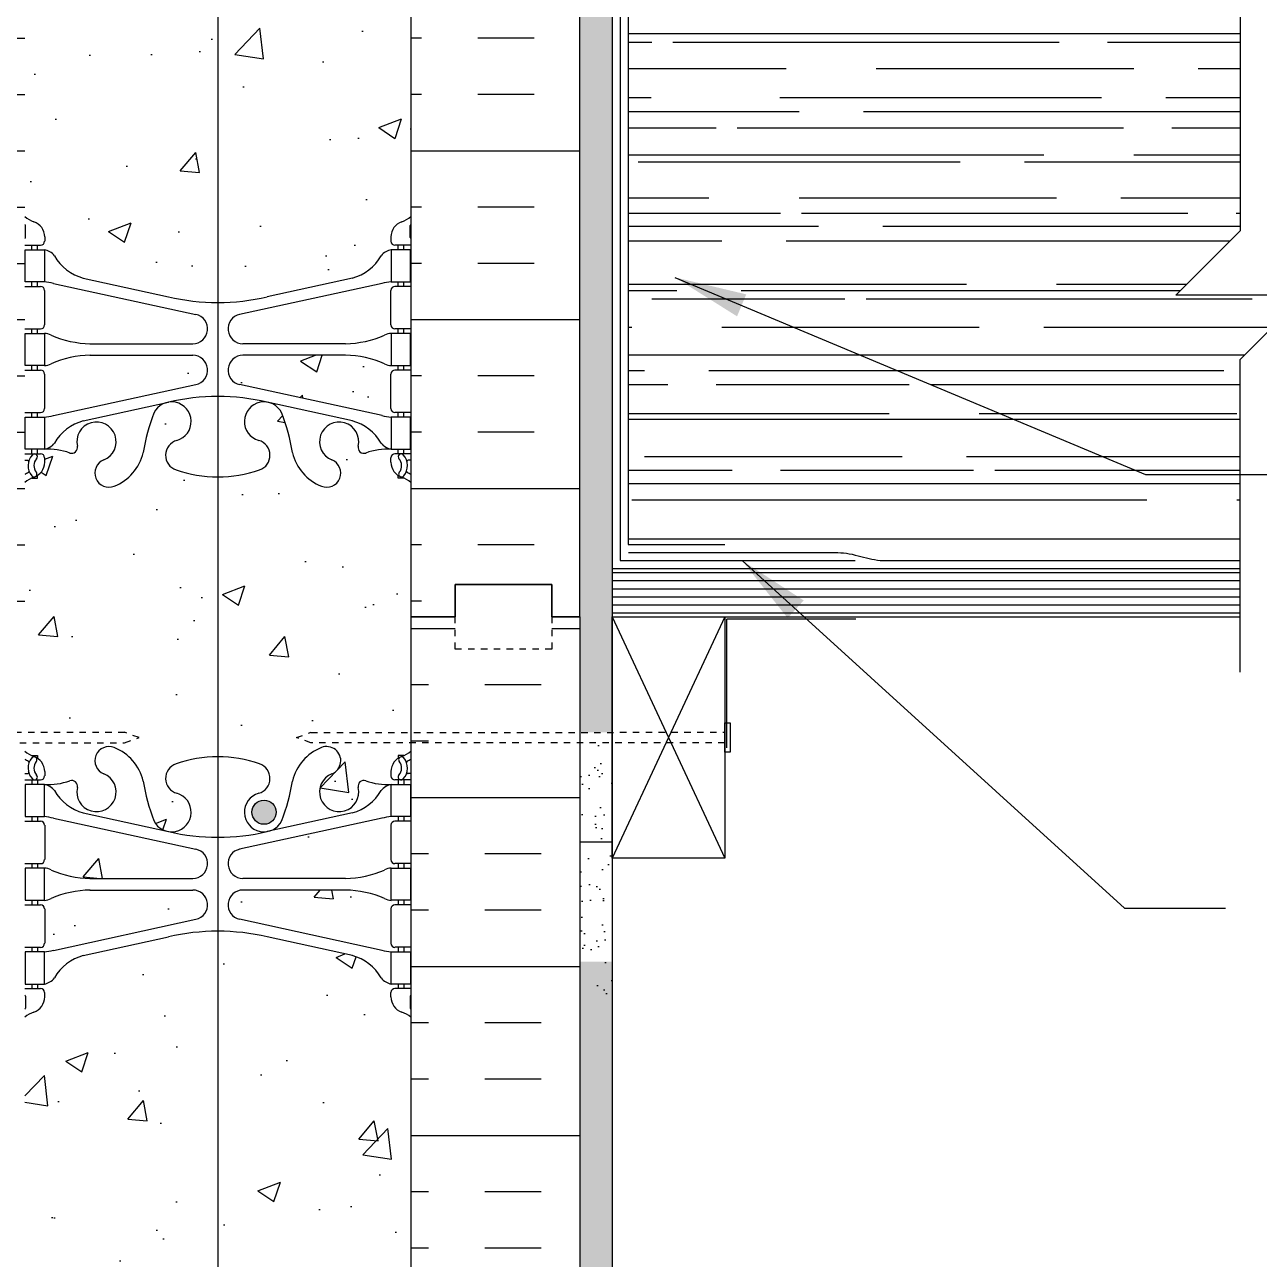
# Model space of a CAD drawing. Header units: inches. Extents: x -12.2 to 44, y 212.2 to 286.3.
# Drawn here: x 14.27 to 33.45, y 236.95 to 256.13 of the extents above; entities that cross this region are included whole.
import ezdxf

# ---------------------------------------------------------------- set-up
doc = ezdxf.new("R2010")
doc.units = ezdxf.units.IN
doc.header["$LTSCALE"] = 0.5
doc.header["$MEASUREMENT"] = 0
doc.linetypes.add('DASHED2', pattern=[0.375, 0.25, -0.125])
doc.linetypes.add('HIDDEN2', pattern=[0.1875, 0.125, -0.0625])
for name, color, linetype in [('HATCH', 12, 'Continuous'), ('line25', 2, 'Continuous'), ('LINE3', 3, 'Continuous'), ('LINE50', 5, 'Continuous'), ('LINE9', 9, 'Continuous'), ('TEXT', 4, 'Continuous'), ('Web_Edge', 9, 'Continuous')]:
    doc.layers.add(name, color=color, linetype=linetype)
doc.styles.add('DIM', font='romans.shx', dxfattribs={"width": 0.7})
doc.dimstyles.new('ext', dxfattribs={"dimscale": 12, "dimtxt": 0.09375, "dimasz": 0.09375, "dimexe": 0.09375, "dimexo": 0.0625, "dimgap": 0.0625, "dimtad": 0, "dimjust": 1, "dimdec": 1, "dimzin": 3, "dimdsep": 46, "dimlunit": 4, "dimtxsty": 'DIM', "dimcen": 0.09, "dimdle": 0.09375, "dimclrt": 4, "dimadec": 0, "dimazin": 0, "dimtfac": 1, "dimtdec": 1, "dimtmove": 2, "dimatfit": 3, "dimfxl": 0, "dimfrac": 2, "dimtolj": 1, "dimtzin": 0, "dimarcsym": 0})

msp = doc.modelspace()

# ---------------------------------------------------------------- hatches: boundary and pattern name
at = {"layer": 'HATCH'}
h = msp.add_hatch(dxfattribs=at)
h.set_pattern_fill('AR-SAND', color=256, scale=0.25, style=0)
h.paths.add_polyline_path([(23.397, 273.263), (22.897, 273.263), (22.897, 246.933), (22.897, 245.139), (23.397, 245.139), (23.397, 246.933), (23.397, 246.933)])
h = msp.add_hatch(dxfattribs=at)
h.set_pattern_fill('INSUL', color=256, scale=7, style=0)
h.set_pattern_definition([(7e-15, (-2911.89, -150.077), (0, 2.625), []), (7e-15, (-2911.89, -149.202), (0, 2.625), [0.875, -0.875]), (7e-15, (-2911.89, -148.327), (0, 2.625), [0.875, -0.875])])
h.paths.add_polyline_path([(11.647, 246.933), (12.084, 246.933), (12.084, 247.433), (13.584, 247.433), (13.584, 246.933), (14.272, 246.933), (14.272, 264.933), (13.584, 264.933), (13.584, 265.433), (12.084, 265.433), (12.084, 264.933), (11.647, 264.933)])
h = msp.add_hatch(dxfattribs=at)
h.set_pattern_fill('INSUL', color=256, scale=7, style=0)
h.set_pattern_definition([(180, (2946.4333, -150.077), (0, 2.625), []), (180, (2946.4333, -149.202), (0, 2.625), [0.875, -0.875]), (180, (2946.4333, -148.327), (0, 2.625), [0.875, -0.875])])
h.paths.add_polyline_path([(22.897, 246.933), (22.459, 246.933), (22.459, 247.433), (20.959, 247.433), (20.959, 246.933), (20.272, 246.933), (20.272, 264.933), (20.959, 264.933), (20.959, 265.433), (22.459, 265.433), (22.459, 264.933), (22.897, 264.933)])
h = msp.add_hatch(dxfattribs=at)
h.set_pattern_fill('AR-CONC', color=256, scale=0.5)
h.set_pattern_definition([(50, (0, 0), (3.5863, -0.31376), [0.375, -4.125]), (355, (0, 0), (-0.693757, 3.76096), [0.3, -3.3]), (100.4514, (0.299, -0.026), (2.892544, 3.4472), [0.3187, -3.50571]), (46.1842, (0, 1), (5.33621, -0.8276), [0.5625, -6.1875]), (96.6356, (0.4447, 0.931), (4.67331, 4.87059), [0.47805, -5.25857]), (351.1842, (0, 1), (4.67331, 4.87059), [0.45, -4.95]), (21, (0.5, 0.75), (2.984535, -2.013094), [0.375, -4.125]), (326, (0.5, 0.75), (1.216577, 3.62575), [0.3, -3.3]), (71.4514, (0.7487, 0.5822), (4.20111, 1.612656), [0.3187, -3.50571]), (37.5, (0, 0), (0.060799, 1.664469), [0, -3.26, 0, -3.35, 0, -3.3125]), (7.5, (0, 0), (1.315348, 1.972059), [0, -1.91, 0, -3.185, 0, -1.2625]), (327.5, (-1.115, 0), (2.669112, -0.1127744), [0, -1.25, 0, -3.9, 0, -5.175]), (317.5, (-1.615, 0), (2.91593, 0.500525), [0, -1.625, 0, -2.59, 0, -3.675])])
h.paths.add_polyline_path([(20.272, 258.714, 0.082415), (20.128, 258.793, -0.317837), (19.962, 259.029), (19.962, 259.096, -0.414214), (20.024, 259.159), (20.072, 259.159), (20.072, 259.229), (19.967, 259.229, -0.188973), (19.811, 259.324, 0.196323), (19.362, 259.67), (18.04, 259.96, 0.057795), (17.272, 260.049, 0.057795), (16.504, 259.96), (15.182, 259.67, 0.196323), (14.733, 259.324, -0.188973), (14.577, 259.229), (14.472, 259.229), (14.472, 259.159), (14.519, 259.159, -0.414214), (14.582, 259.096), (14.582, 259.029, -0.317837), (14.415, 258.793, 0.082415), (14.272, 258.714), (14.272, 253.151, 0.082415), (14.415, 253.072, -0.317837), (14.582, 252.836), (14.582, 252.769, -0.414214), (14.519, 252.706), (14.472, 252.706), (14.472, 252.636), (14.577, 252.636, -0.188973), (14.733, 252.541, 0.196323), (15.182, 252.195), (16.504, 251.905, 0.057795), (17.272, 251.816, 0.057795), (18.04, 251.905), (19.362, 252.195, 0.196323), (19.811, 252.541, -0.188973), (19.967, 252.636), (20.072, 252.636), (20.072, 252.706), (20.024, 252.706, -0.414214), (19.962, 252.769), (19.962, 252.836, -0.317837), (20.128, 253.072, 0.082415), (20.272, 253.151)])
h.paths.add_polyline_path([(20.272, 240.714, 0.082415), (20.128, 240.793, -0.317837), (19.962, 241.029), (19.962, 241.096, -0.414214), (20.024, 241.159), (20.072, 241.159), (20.072, 241.229), (19.967, 241.229, -0.188973), (19.811, 241.324, 0.196323), (19.362, 241.67), (18.04, 241.96, 0.057795), (17.272, 242.049, 0.057795), (16.504, 241.96), (15.182, 241.67, 0.196323), (14.733, 241.324, -0.188973), (14.577, 241.229), (14.472, 241.229), (14.472, 241.159), (14.519, 241.159, -0.414214), (14.582, 241.096), (14.582, 241.029, -0.317837), (14.415, 240.793, 0.082415), (14.272, 240.714), (14.272, 239.496), (14.272, 235.151, 0.082415), (14.415, 235.072, -0.317837), (14.582, 234.836), (14.582, 234.769, -0.414214), (14.519, 234.706), (14.472, 234.706), (14.472, 234.636), (14.577, 234.636, -0.188973), (14.733, 234.541, 0.196323), (15.182, 234.195), (16.504, 233.905, 0.057795), (17.272, 233.816, 0.057795), (18.04, 233.905), (19.362, 234.195, 0.196323), (19.811, 234.541, -0.188973), (19.967, 234.636), (20.072, 234.636), (20.072, 234.706), (20.024, 234.706, -0.414214), (19.962, 234.769), (19.962, 234.836, -0.317837), (20.128, 235.072, 0.082415), (20.272, 235.151)])
h.paths.add_polyline_path([(20.272, 231.022, 0.064398), (20.162, 231.087), (20.072, 231.087), (20.072, 231.129, -0.249069), (19.962, 231.336), (19.962, 231.404, -0.414214), (20.024, 231.466), (20.072, 231.466), (20.072, 231.536), (19.967, 231.536, 0.10046), (19.573, 231.479, -0.601435), (19.453, 231.584, 2.182095), (19.043, 231.371, -1), (18.88, 230.963, -0.24438), (18.432, 231.483, 0.053157), (18.266, 232.097, 0.223253), (18.065, 232.262), (18.046, 232.267, 0.955472), (17.907, 231.673, -0.735593), (17.92, 231.215, -0.082755), (17.272, 231.107, -0.082755), (16.623, 231.215, -0.735593), (16.636, 231.673, 0.955472), (16.498, 232.267), (16.478, 232.262, 0.223253), (16.278, 232.097, 0.053157), (16.112, 231.483, -0.24438), (15.663, 230.963, -1), (15.5, 231.371, 2.182095), (15.09, 231.584, -0.601435), (14.97, 231.479, 0.10046), (14.577, 231.536), (14.472, 231.536), (14.472, 231.466), (14.519, 231.466, -0.414214), (14.582, 231.404), (14.582, 231.336, -0.249069), (14.472, 231.129), (14.472, 231.087), (14.382, 231.087, 0.064398), (14.272, 231.022), (14.272, 226.843, 0.064398), (14.382, 226.778), (14.472, 226.778), (14.472, 226.736, -0.249069), (14.582, 226.529), (14.582, 226.461, -0.414214), (14.519, 226.399), (14.472, 226.399), (14.472, 226.329), (14.577, 226.329, 0.10046), (14.97, 226.386, -0.601435), (15.09, 226.281, 2.182095), (15.5, 226.494, -1), (15.663, 226.902, -0.24438), (16.112, 226.382, 0.053157), (16.278, 225.768, 0.223253), (16.478, 225.603), (16.498, 225.598, 0.955472), (16.636, 226.192, -0.735593), (16.623, 226.65, -0.082755), (17.272, 226.758, -0.082755), (17.92, 226.65, -0.735593), (17.907, 226.192, 0.955472), (18.046, 225.598), (18.065, 225.603, 0.223253), (18.266, 225.768, 0.053157), (18.432, 226.382, -0.24438), (18.88, 226.902, -1), (19.043, 226.494, 2.182095), (19.453, 226.281, -0.601435), (19.573, 226.386, 0.10046), (19.967, 226.329), (20.072, 226.329), (20.072, 226.399), (20.024, 226.399, -0.414214), (19.962, 226.461), (19.962, 226.529, -0.249069), (20.072, 226.736), (20.072, 226.778), (20.162, 226.778, 0.064398), (20.272, 226.843)])
h.paths.add_polyline_path([(19.962, 223.029), (19.962, 223.096, -0.414214), (20.024, 223.159), (20.072, 223.159), (20.072, 223.229), (19.967, 223.229, -0.188973), (19.811, 223.324, 0.196323), (19.362, 223.67), (18.04, 223.96, 0.057795), (17.272, 224.049, 0.057795), (16.504, 223.96), (15.182, 223.67, 0.196323), (14.733, 223.324, -0.188973), (14.577, 223.229), (14.472, 223.229), (14.472, 223.159), (14.519, 223.159, -0.414214), (14.582, 223.096), (14.582, 223.029, -0.317837), (14.415, 222.793, 0.082415), (14.272, 222.714), (14.272, 221.496), (16.272, 221.496), (17.272, 222.496), (17.272, 221.496), (17.272, 220.496), (18.272, 221.496), (20.272, 221.496), (20.272, 222.714, 0.082415), (20.128, 222.793, -0.317837)])
h = msp.add_hatch(dxfattribs=at)
h.set_pattern_fill('AR-RROOF', color=256, style=0)
h.paths.add_polyline_path([(23.647, 255.997), (23.647, 248.146), (33.154, 248.146), (33.154, 250.931), (34.154, 251.931), (32.154, 251.931), (33.154, 252.931), (33.154, 255.997)])
h = msp.add_hatch(dxfattribs=at)
h.set_pattern_fill('AR-CONC', color=256, scale=0.5, style=0)
h.paths.add_polyline_path([(16.932, 251.631), (14.721, 252.113, 0.036537), (14.577, 252.136), (14.472, 252.136), (14.472, 252.066), (14.519, 252.066, -0.414214), (14.582, 252.004), (14.582, 251.469, -0.414214), (14.519, 251.406), (14.472, 251.406), (14.472, 251.336), (14.568, 251.336, -0.134256), (14.68, 251.308, 0.097844), (15.286, 251.176), (16.883, 251.176, 0.897292)])
h = msp.add_hatch(dxfattribs=at)
h.set_pattern_fill('AR-CONC', color=256, scale=0.5, style=0)
h.paths.add_polyline_path([(17.661, 250.996), (19.257, 250.996, -0.097844), (19.863, 250.865, 0.124673), (19.967, 250.836), (19.967, 251.336), (20.267, 251.336), (20.267, 250.836), (20.072, 250.836), (20.072, 250.766), (20.024, 250.766, 0.414214), (19.962, 250.704), (19.962, 250.169, 0.414214), (20.024, 250.106), (20.072, 250.106), (20.072, 250.036), (20.267, 250.036), (20.267, 249.536), (19.967, 249.536), (19.967, 250.036, -0.036537), (19.823, 250.06), (17.612, 250.542, -0.898148)])
h = msp.add_hatch(dxfattribs=at)
h.set_pattern_fill('AR-CONC', color=256, scale=0.5, style=0)
h.paths.add_polyline_path([(15.286, 250.996, 0.097844), (14.68, 250.865, -0.134256), (14.568, 250.836), (14.472, 250.836), (14.472, 250.766), (14.519, 250.766, -0.414214), (14.582, 250.704), (14.582, 250.169, -0.414214), (14.519, 250.106), (14.472, 250.106), (14.472, 250.036), (14.577, 250.036, 0.036537), (14.721, 250.06), (16.932, 250.542, 0.897292), (16.883, 250.996)])
h = msp.add_hatch(dxfattribs=at)
h.set_pattern_fill('AR-CONC', color=256, scale=0.5, style=0)
h.paths.add_polyline_path([(14.272, 244.843, 0.064398), (14.382, 244.778), (14.472, 244.778), (14.472, 244.736, -0.249069), (14.582, 244.529), (14.582, 244.461, -0.414214), (14.519, 244.399), (14.472, 244.399), (14.472, 244.329), (14.577, 244.329, 0.10046), (14.97, 244.386, -0.601435), (15.09, 244.281, 2.182095), (15.5, 244.494, -1), (15.663, 244.902, -0.24438), (16.112, 244.382, 0.053157), (16.278, 243.768, 0.223253), (16.478, 243.603), (16.498, 243.598, 0.955472), (16.636, 244.192, -0.735593), (16.623, 244.65, -0.082755), (17.272, 244.758), (17.272, 249.107, -0.082755), (16.623, 249.215, -0.735593), (16.636, 249.673, 0.955472), (16.498, 250.267), (16.478, 250.262, 0.223253), (16.278, 250.097, 0.053157), (16.112, 249.483, -0.24438), (15.663, 248.963, -1), (15.5, 249.371, 2.182095), (15.09, 249.584, -0.601435), (14.97, 249.479, 0.10046), (14.577, 249.536), (14.472, 249.536), (14.472, 249.466), (14.519, 249.466, -0.414214), (14.582, 249.404), (14.582, 249.336, -0.249069), (14.472, 249.129), (14.472, 249.087), (14.382, 249.087, 0.064398), (14.272, 249.022)])
h = msp.add_hatch(dxfattribs=at)
h.set_pattern_fill('AR-CONC', color=256, scale=0.5, style=0)
h.paths.add_polyline_path([(17.272, 244.758, -0.082755), (17.92, 244.65, -0.735593), (17.907, 244.192, 0.955472), (18.046, 243.598), (18.065, 243.603, 0.223253), (18.266, 243.768, 0.053157), (18.432, 244.382, -0.24438), (18.88, 244.902, -1), (19.043, 244.494, 2.182095), (19.453, 244.281, -0.601435), (19.573, 244.386, 0.10046), (19.967, 244.329), (20.072, 244.329), (20.072, 244.399), (20.024, 244.399, -0.414214), (19.962, 244.461), (19.962, 244.529, -0.249069), (20.072, 244.736), (20.072, 244.778), (20.162, 244.778, 0.064398), (20.272, 244.843), (20.272, 249.022, 0.064398), (20.162, 249.087), (20.072, 249.087), (20.072, 249.129, -0.249069), (19.962, 249.336), (19.962, 249.404, -0.414214), (20.024, 249.466), (20.072, 249.466), (20.072, 249.536), (19.967, 249.536, 0.10046), (19.573, 249.479, -0.601435), (19.453, 249.584, 2.182095), (19.043, 249.371, -1), (18.88, 248.963, -0.24438), (18.432, 249.483, 0.053157), (18.266, 250.097, 0.223253), (18.065, 250.262), (18.046, 250.267, 0.955472), (17.907, 249.673, -0.735593), (17.92, 249.215, -0.082755), (17.272, 249.107)])
h = msp.add_hatch(dxfattribs=at)
h.set_pattern_fill('INSUL', color=256, scale=7, style=0)
h.set_pattern_definition([(180, (34.5434, 0), (0, 2.625), []), (180, (34.5434, 0.875), (0, 2.625), [0.875, -0.875]), (180, (34.5434, 1.75), (0, 2.625), [0.875, -0.875])])
h.paths.add_polyline_path([(20.272, 246.933), (20.959, 246.933), (20.959, 246.433), (22.459, 246.433), (22.459, 246.933), (22.897, 246.933), (22.897, 245.139), (21.219, 245.139), (20.995, 245.057), (21.219, 244.976), (22.897, 244.976), (22.897, 228.933), (22.459, 228.933), (22.459, 229.433), (20.959, 229.433), (20.959, 228.933), (20.272, 228.933)])
h.paths.add_polyline_path([(22.897, 221.496), (20.272, 221.496), (20.272, 228.933), (20.959, 228.933), (20.959, 228.433), (22.459, 228.433), (22.459, 228.933), (22.897, 228.933)])
h = msp.add_hatch(dxfattribs=at)
h.set_pattern_fill('AR-SAND', color=256, scale=0.25, style=0)
h.paths.add_polyline_path([(23.397, 244.976), (22.897, 244.976), (22.897, 243.433), (23.397, 243.433)])
h = msp.add_hatch(dxfattribs=at)
h.set_pattern_fill('AR-CONC', color=256, scale=0.5, style=0)
h.paths.add_polyline_path([(16.883, 242.869, 0.897292), (16.932, 243.323), (14.721, 243.805, 0.036537), (14.577, 243.829), (14.472, 243.829), (14.472, 243.759), (14.519, 243.759, -0.414214), (14.582, 243.696), (14.582, 243.161, -0.414214), (14.519, 243.099), (14.472, 243.099), (14.472, 243.029), (14.568, 243.029, -0.134256), (14.68, 243, 0.097844), (15.286, 242.869)])
h = msp.add_hatch(dxfattribs=at)
h.set_pattern_fill('AR-CONC', color=256, scale=0.5, style=0)
h.paths.add_polyline_path([(17.611, 243.323, 0.897292), (17.661, 242.869), (19.257, 242.869, 0.097844), (19.863, 243, -0.134256), (19.975, 243.029), (20.072, 243.029), (20.072, 243.099), (20.024, 243.099, -0.414214), (19.962, 243.161), (19.962, 243.696, -0.414214), (20.024, 243.759), (20.072, 243.759), (20.072, 243.829), (19.967, 243.829, 0.036537), (19.823, 243.805)])
h = msp.add_hatch(dxfattribs=at)
h.set_pattern_fill('AR-SAND', color=256, scale=0.25, style=0)
h.paths.add_polyline_path([(23.397, 243.183), (23.397, 243.183), (23.397, 243.433), (22.897, 243.433), (22.897, 241.487), (23.397, 240.762)])
h = msp.add_hatch(dxfattribs=at)
h.set_pattern_fill('AR-CONC', color=256, scale=0.5, style=0)
h.paths.add_polyline_path([(16.932, 242.234, 0.897292), (16.883, 242.689), (15.286, 242.689, 0.097844), (14.68, 242.557, -0.134256), (14.568, 242.529), (14.472, 242.529), (14.472, 242.459), (14.519, 242.459, -0.414214), (14.582, 242.396), (14.582, 241.861, -0.414214), (14.519, 241.799), (14.472, 241.799), (14.472, 241.729), (14.577, 241.729, 0.036537), (14.721, 241.752)])
h = msp.add_hatch(dxfattribs=at)
h.set_pattern_fill('AR-CONC', color=256, scale=0.5, style=0)
h.paths.add_polyline_path([(19.823, 241.752, 0.036537), (19.967, 241.729), (20.072, 241.729), (20.072, 241.799), (20.024, 241.799, -0.414214), (19.962, 241.861), (19.962, 242.396, -0.414214), (20.024, 242.459), (20.072, 242.459), (20.072, 242.529), (19.975, 242.529, -0.134256), (19.863, 242.557, 0.097844), (19.257, 242.689), (17.661, 242.689, 0.897292), (17.611, 242.234)])
h = msp.add_hatch(dxfattribs=at)
h.set_pattern_fill('AR-SAND', color=256, scale=0.25, style=0)
h.set_pattern_definition([(142.5, (34.54337, 0), (0.01574834, 0.48170594), [0, -0.38, 0, -0.425, 0, -0.40625]), (172.5, (34.5434, 0), (-0.4424442, 0.7055365), [0, -0.205, 0, -0.3425, 0, -0.13125]), (212.5, (34.85087, 0), (-0.7785355, 0.00141476), [0, -0.125, 0, -0.45, 0, -0.5875]), (222.5, (34.8509, 0), (-0.7515317, 0.2194189), [0, -0.0625, 0, -0.295, 0, -0.3375])])
h.paths.add_polyline_path([(23.397, 221.496), (22.897, 221.496), (22.897, 241.578), (23.397, 241.578)])
at = {"layer": 'LINE3'}
msp.add_hatch(color=256, dxfattribs=at).paths.add_polyline_path([(18.178, 243.898, 1), (17.803, 243.898, 1)])

# ---------------------------------------------------------------- linework, layer by layer
at = {"color": 192}
for points in [[(25.182, 244.896), (25.182, 246.896)], [(27.182, 246.896), (25.182, 246.896)]]:
    msp.add_lwpolyline(points, dxfattribs=at)
at = {"layer": 'HATCH'}
for p, q in [((23.522, 272.534), (23.522, 247.808)), ((23.522, 247.808), (27.175, 247.808)), ((23.654, 247.933), (26.906, 247.933)), ((27.605, 247.808), (33.154, 247.808)), ((23.397, 246.995), (33.154, 246.995)), ((23.397, 246.933), (25.147, 243.183)), ((25.147, 246.933), (23.397, 243.183))]:
    msp.add_line(p, q, dxfattribs=at)
at = {"layer": 'HATCH', "color": 6}
for p, q in [((23.647, 272.232), (23.647, 248.058)), ((23.647, 248.058), (25.147, 248.058))]:
    msp.add_line(p, q, dxfattribs=at)
at = {"layer": 'HATCH', "color": 9}
msp.add_line((23.647, 255.997), (33.154, 255.997), dxfattribs=at)
at = {"layer": 'HATCH', "color": 12}
for p, q in [((23.397, 247.62), (33.154, 247.62)), ((23.397, 247.495), (33.154, 247.495)), ((23.397, 247.37), (33.154, 247.37)), ((23.397, 247.245), (33.154, 247.245)), ((23.397, 247.12), (33.154, 247.12))]:
    msp.add_line(p, q, dxfattribs=at)
at = {"layer": 'HATCH'}
msp.add_spline([(26.906, 247.933), (27.082, 247.914), (27.263, 247.869), (27.605, 247.808), (27.718, 247.808)], degree=3, dxfattribs=at)
at = {"layer": 'line25'}
for p, q in [((20.272, 264.933), (20.272, 239.496)), ((20.272, 246.933), (20.272, 221.496))]:
    msp.add_line(p, q, dxfattribs=at)
at = {"layer": 'LINE3'}
msp.add_line((17.272, 273.659), (17.272, 222.496), dxfattribs=at)
msp.add_circle((17.99, 243.898), 0.188, dxfattribs=at)
at = {"layer": 'LINE50', "color": 9}
for p, q in [((23.397, 275.159), (23.397, 221.496)), ((23.397, 247.683), (33.154, 247.683)), ((23.397, 246.933), (33.154, 246.933))]:
    msp.add_line(p, q, dxfattribs=at)
at = {"layer": 'LINE50', "color": 6}
msp.add_line((23.647, 248.146), (33.154, 248.146), dxfattribs=at)
at = {"layer": 'LINE50'}
msp.add_line((22.897, 246.933), (22.897, 221.496), dxfattribs=at)
at = {"layer": 'LINE50', "color": 2}
msp.add_line((23.397, 243.433), (22.897, 243.433), dxfattribs=at)
at = {"layer": 'LINE50'}
for points in [[(20.272, 246.933), (20.959, 246.933), (20.959, 247.433), (22.459, 247.433), (22.459, 246.933), (22.897, 246.933)], [(22.897, 246.933), (22.459, 246.933), (22.459, 247.433), (20.959, 247.433), (20.959, 246.933), (20.272, 246.933)]]:
    msp.add_lwpolyline(points, dxfattribs=at)
at = {"layer": 'LINE9'}
for p, q in [((33.154, 256.654), (33.154, 252.931)), ((32.154, 251.931), (33.154, 252.931)), ((34.154, 251.931), (32.154, 251.931)), ((33.154, 250.931), (34.154, 251.931)), ((33.154, 246.076), (33.154, 250.931))]:
    msp.add_line(p, q, dxfattribs=at)
at = {"layer": 'LINE9', "linetype": 'HIDDEN2'}
for p, q in [((15.824, 245.138), (9.397, 245.139)), ((16.048, 245.057), (15.824, 245.139)), ((18.495, 245.057), (18.72, 245.139)), ((18.719, 245.138), (25.147, 245.139)), ((9.397, 244.976), (15.824, 244.976)), ((15.824, 244.976), (16.048, 245.057)), ((18.719, 244.976), (18.495, 245.057)), ((25.147, 244.976), (18.719, 244.976))]:
    msp.add_line(p, q, dxfattribs=at)
at = {"layer": 'LINE9', "linetype": 'DASHED2', "ltscale": 0.15}
msp.add_lwpolyline([(22.459, 246.933), (22.459, 246.933), (22.459, 246.433), (20.959, 246.433), (20.959, 246.933), (20.959, 246.933)], dxfattribs=at)
at = {"layer": 'LINE9'}
msp.add_lwpolyline([(25.147, 244.83), (25.147, 245.285), (25.232, 245.285), (25.232, 244.83)], close=True, dxfattribs=at)
at = {"layer": 'TEXT', "color": 2}
msp.add_line((22.897, 246.933), (22.897, 273.263), dxfattribs=at)
msp.add_lwpolyline([(25.147, 243.183), (23.397, 243.183), (23.397, 246.933), (25.147, 246.933)], close=True, dxfattribs=at)
at = {"layer": 'Web_Edge'}
for p, q in [((14.282, 252.826), (14.282, 253.012)), ((20.262, 252.826), (20.262, 253.012)), ((14.582, 252.836), (14.582, 252.769)), ((19.962, 252.836), (19.962, 252.769)), ((14.272, 252.706), (14.519, 252.706)), ((14.382, 252.636), (14.382, 252.706)), ((14.472, 252.636), (14.472, 252.706)), ((20.272, 252.706), (20.024, 252.706)), ((20.072, 252.636), (20.072, 252.706)), ((20.162, 252.636), (20.162, 252.706)), ((14.272, 252.066), (14.519, 252.066)), ((14.382, 252.066), (14.382, 252.136)), ((14.472, 252.066), (14.472, 252.136)), ((14.721, 252.113), (16.932, 251.631)), ((15.182, 252.195), (16.504, 251.905)), ((19.823, 252.113), (17.611, 251.631)), ((19.362, 252.195), (18.04, 251.905)), ((20.272, 252.066), (20.024, 252.066)), ((20.072, 252.066), (20.072, 252.136)), ((20.162, 252.066), (20.162, 252.136)), ((14.582, 251.469), (14.582, 252.004)), ((19.962, 251.469), (19.962, 252.004)), ((14.272, 251.406), (14.519, 251.406)), ((14.382, 251.336), (14.382, 251.406)), ((14.472, 251.336), (14.472, 251.406)), ((20.272, 251.406), (20.024, 251.406)), ((20.072, 251.336), (20.072, 251.406)), ((20.162, 251.336), (20.162, 251.406)), ((15.286, 251.176), (16.883, 251.176)), ((19.257, 251.176), (17.661, 251.176)), ((15.286, 250.996), (16.883, 250.996)), ((19.257, 250.996), (17.661, 250.996)), ((14.272, 250.766), (14.519, 250.766)), ((14.382, 250.766), (14.382, 250.836)), ((14.472, 250.766), (14.472, 250.836)), ((14.582, 250.169), (14.582, 250.704)), ((19.962, 250.169), (19.962, 250.704)), ((20.272, 250.766), (20.024, 250.766)), ((20.072, 250.766), (20.072, 250.836)), ((20.162, 250.766), (20.162, 250.836)), ((14.721, 250.06), (16.932, 250.542)), ((19.823, 250.06), (17.611, 250.542)), ((15.182, 249.977), (16.504, 250.268)), ((19.362, 249.977), (18.04, 250.268)), ((14.272, 250.106), (14.519, 250.106)), ((14.382, 250.036), (14.382, 250.106)), ((14.472, 250.036), (14.472, 250.106)), ((20.272, 250.106), (20.024, 250.106)), ((20.072, 250.036), (20.072, 250.106)), ((20.162, 250.036), (20.162, 250.106)), ((14.382, 249.466), (14.382, 249.536)), ((14.472, 249.466), (14.472, 249.536)), ((20.072, 249.466), (20.072, 249.536)), ((20.162, 249.466), (20.162, 249.536)), ((14.272, 249.466), (14.519, 249.466)), ((14.272, 249.366), (14.314, 249.366)), ((14.582, 249.336), (14.582, 249.404)), ((19.962, 249.336), (19.962, 249.404)), ((20.272, 249.466), (20.024, 249.466)), ((20.272, 249.366), (20.23, 249.366)), ((14.382, 249.087), (14.472, 249.087)), ((14.472, 249.087), (14.472, 249.129)), ((20.072, 249.087), (20.072, 249.129)), ((20.162, 249.087), (20.072, 249.087)), ((14.382, 244.778), (14.472, 244.778)), ((14.472, 244.778), (14.472, 244.736)), ((20.162, 244.778), (20.072, 244.778)), ((20.072, 244.778), (20.072, 244.736)), ((14.272, 244.499), (14.314, 244.499)), ((14.272, 244.399), (14.519, 244.399)), ((14.382, 244.399), (14.382, 244.329)), ((14.472, 244.399), (14.472, 244.329)), ((14.582, 244.529), (14.582, 244.461)), ((19.962, 244.529), (19.962, 244.461)), ((20.272, 244.399), (20.024, 244.399)), ((20.072, 244.399), (20.072, 244.329)), ((20.162, 244.399), (20.162, 244.329)), ((20.272, 244.499), (20.23, 244.499)), ((14.382, 243.829), (14.382, 243.759)), ((14.472, 243.829), (14.472, 243.759)), ((14.721, 243.805), (16.932, 243.323)), ((15.182, 243.888), (16.504, 243.597)), ((19.823, 243.805), (17.611, 243.323)), ((19.362, 243.888), (18.04, 243.597)), ((20.072, 243.829), (20.072, 243.759)), ((20.162, 243.829), (20.162, 243.759)), ((14.272, 243.759), (14.519, 243.759)), ((14.582, 243.696), (14.582, 243.161)), ((19.962, 243.696), (19.962, 243.161)), ((20.272, 243.759), (20.024, 243.759)), ((14.272, 243.099), (14.519, 243.099)), ((14.382, 243.099), (14.382, 243.029)), ((14.472, 243.099), (14.472, 243.029)), ((20.272, 243.099), (20.024, 243.099)), ((20.072, 243.099), (20.072, 243.029)), ((20.162, 243.099), (20.162, 243.029)), ((15.286, 242.869), (16.883, 242.869)), ((19.257, 242.869), (17.661, 242.869)), ((15.286, 242.689), (16.883, 242.689)), ((19.257, 242.689), (17.661, 242.689)), ((14.272, 242.459), (14.519, 242.459)), ((14.382, 242.529), (14.382, 242.459)), ((14.472, 242.529), (14.472, 242.459)), ((20.272, 242.459), (20.024, 242.459)), ((20.072, 242.529), (20.072, 242.459)), ((20.162, 242.529), (20.162, 242.459)), ((14.582, 242.396), (14.582, 241.861)), ((19.962, 242.396), (19.962, 241.861)), ((14.721, 241.752), (16.932, 242.234)), ((19.823, 241.752), (17.611, 242.234)), ((15.182, 241.67), (16.504, 241.96)), ((19.362, 241.67), (18.04, 241.96)), ((14.272, 241.799), (14.519, 241.799)), ((14.382, 241.799), (14.382, 241.729)), ((14.472, 241.799), (14.472, 241.729)), ((20.272, 241.799), (20.024, 241.799)), ((20.072, 241.799), (20.072, 241.729)), ((20.162, 241.799), (20.162, 241.729)), ((14.272, 241.159), (14.519, 241.159)), ((14.382, 241.229), (14.382, 241.159)), ((14.472, 241.229), (14.472, 241.159)), ((14.582, 241.029), (14.582, 241.096)), ((19.962, 241.029), (19.962, 241.096)), ((20.272, 241.159), (20.024, 241.159)), ((20.072, 241.229), (20.072, 241.159)), ((20.162, 241.229), (20.162, 241.159)), ((14.282, 241.039), (14.282, 240.853)), ((20.262, 241.039), (20.262, 240.853))]:
    msp.add_line(p, q, dxfattribs=at)
for points in [[(14.277, 252.636), (14.577, 252.636), (14.577, 252.136), (14.277, 252.136)], [(20.267, 252.636), (19.967, 252.636), (19.967, 252.136), (20.267, 252.136)], [(14.277, 251.336), (14.577, 251.336), (14.577, 250.836), (14.277, 250.836)], [(20.267, 251.336), (19.967, 251.336), (19.967, 250.836), (20.267, 250.836)], [(14.277, 250.036), (14.577, 250.036), (14.577, 249.536), (14.277, 249.536)], [(20.267, 250.036), (19.967, 250.036), (19.967, 249.536), (20.267, 249.536)], [(14.277, 243.829), (14.577, 243.829), (14.577, 244.329), (14.277, 244.329)], [(20.267, 243.829), (19.967, 243.829), (19.967, 244.329), (20.267, 244.329)], [(14.277, 242.529), (14.577, 242.529), (14.577, 243.029), (14.277, 243.029)], [(20.267, 242.529), (19.967, 242.529), (19.967, 243.029), (20.267, 243.029)], [(14.277, 241.229), (14.577, 241.229), (14.577, 241.729), (14.277, 241.729)], [(20.267, 241.229), (19.967, 241.229), (19.967, 241.729), (20.267, 241.729)]]:
    msp.add_lwpolyline(points, close=True, dxfattribs=at)
for centre, radius, start, end in [((14.582, 253.543), 0.5, 231.6833, 250.5288), ((14.582, 253.543), 0.6, 238.8907, 238.927), ((14.262, 253.012), 0.02, 360, 58.927), ((14.332, 252.836), 0.25, 0, 70.5288), ((20.212, 252.836), 0.25, 109.4712, 180), ((19.962, 253.543), 0.5, 289.4712, 308.3167), ((20.282, 253.012), 0.02, 121.073, 180), ((19.962, 253.543), 0.6, 301.073, 301.1093), ((14.262, 252.826), 0.02, 299.988, 360), ((20.282, 252.826), 0.02, 180, 240.012), ((14.519, 252.769), 0.0625, 270, 0), ((14.534, 252.39), 0.25, 37.2777, 80.0823), ((20.01, 252.39), 0.25, 99.9177, 142.7223), ((20.024, 252.769), 0.0625, 180, 270), ((15.381, 252.918), 0.75, 210.155, 254.5838), ((19.162, 252.918), 0.75, 285.4162, 329.845), ((14.519, 252.004), 0.0625, 0, 90), ((14.486, 251.14), 1, 76.4291, 84.7991), ((20.057, 251.14), 1, 95.2009, 103.5709), ((20.024, 252.004), 0.0625, 90, 180), ((17.272, 255.172), 3.356, 256.7692, 270), ((17.272, 255.172), 3.356, 270, 283.2308), ((14.519, 251.469), 0.0625, 270, 0), ((16.883, 251.406), 0.23, 270, 77.6055), ((17.661, 251.406), 0.23, 102.3945, 270), ((20.024, 251.469), 0.0625, 180, 270), ((14.573, 251.118), 0.219, 60.4937, 88.92), ((14.573, 251.118), 0.219, 60.4937, 88.92), ((15.317, 252.776), 1.6, 246.5673, 268.9203), ((15.317, 252.776), 1.6, 246.5673, 268.9203), ((19.227, 252.776), 1.6, 271.0797, 293.4327), ((19.227, 252.776), 1.6, 271.0797, 293.4327), ((19.971, 251.118), 0.219, 91.08, 119.5063), ((19.971, 251.118), 0.219, 91.08, 119.5063), ((15.317, 249.397), 1.6, 91.0797, 113.4327), ((16.883, 250.766), 0.23, 282.3945, 90), ((17.661, 250.766), 0.23, 90, 257.6055), ((19.227, 249.397), 1.6, 66.5673, 88.9203), ((14.519, 250.704), 0.0625, 0, 90), ((14.573, 251.055), 0.219, 271.08, 299.5063), ((19.971, 251.055), 0.219, 240.4937, 268.92), ((20.024, 250.704), 0.0625, 90, 180), ((17.272, 247.001), 3.356, 90, 103.2308), ((17.272, 247.001), 3.356, 76.7692, 90), ((14.519, 250.169), 0.0625, 270, 0), ((16.553, 249.967), 0.305, 285.7253, 154.6218), ((17.99, 249.967), 0.305, 25.3782, 254.2747), ((20.024, 250.169), 0.0625, 180, 270), ((14.486, 251.032), 1, 275.2009, 283.5709), ((15.381, 249.254), 0.75, 105.4162, 149.845), ((15.387, 249.654), 0.305, 291.8037, 193.3205), ((19.075, 249.013), 3, 158.8016, 170.9727), ((15.469, 249.013), 3, 9.0273, 21.1984), ((19.157, 249.654), 0.305, 346.6795, 248.1963), ((19.162, 249.254), 0.75, 30.155, 74.5838), ((20.057, 251.032), 1, 256.4291, 264.7991), ((14.534, 249.783), 0.25, 279.9177, 322.7223), ((14.633, 248.538), 1, 70.0933, 93.2121), ((15.002, 249.563), 0.09, 251.1349, 13.3205), ((16.701, 249.442), 0.24, 105.7253, 251.077), ((17.842, 249.442), 0.24, 288.923, 74.2747), ((19.541, 249.563), 0.09, 166.6795, 288.8651), ((19.911, 248.538), 1, 86.7879, 109.9067), ((20.01, 249.783), 0.25, 217.2777, 260.0823), ((14.314, 249.346), 0.02, 345.8459, 90), ((14.575, 249.282), 0.25, 137.5391, 219.8855), ((14.424, 249.42), 0.045, 317.5391, 137.5391), ((14.575, 249.282), 0.16, 137.5391, 219.9999), ((14.519, 249.404), 0.0625, 360, 90), ((15.582, 249.167), 0.22, 111.8037, 291.8037), ((15.387, 249.654), 0.745, 291.8037, 346.7348), ((19.157, 249.654), 0.745, 193.2652, 248.1963), ((18.962, 249.167), 0.22, 248.1963, 68.1963), ((20.024, 249.404), 0.0625, 90, 180), ((20.119, 249.42), 0.045, 42.4609, 222.4609), ((19.968, 249.282), 0.16, 320.0001, 42.4609), ((19.968, 249.282), 0.25, 320.1145, 42.4609), ((20.23, 249.346), 0.02, 90, 194.1541), ((14.582, 248.629), 0.6, 114.9252, 121.1093), ((14.32, 249.191), 0.02, 294.9252, 19.2084), ((14.418, 249.151), 0.045, 218.552, 40.8121), ((14.332, 249.336), 0.25, 289.4712, 360), ((17.272, 251.107), 2, 251.077, 270), ((17.272, 251.107), 2, 270, 288.923), ((20.212, 249.336), 0.25, 180, 250.5288), ((20.126, 249.151), 0.045, 139.1879, 321.448), ((20.223, 249.191), 0.02, 160.7916, 245.0748), ((19.962, 248.629), 0.6, 58.8907, 65.0748), ((14.582, 248.629), 0.5, 109.4712, 128.3167), ((19.962, 248.629), 0.5, 51.6833, 70.5288), ((14.582, 245.236), 0.5, 231.6833, 250.5288), ((14.575, 244.583), 0.25, 140.1145, 222.4609), ((14.418, 244.714), 0.045, 319.1879, 141.448), ((14.332, 244.529), 0.25, 0, 70.5288), ((15.582, 244.698), 0.22, 68.1963, 248.1963), ((15.387, 244.211), 0.745, 13.2652, 68.1963), ((17.272, 242.758), 2, 90, 108.923), ((17.272, 242.758), 2, 71.077, 90), ((19.157, 244.211), 0.745, 111.8037, 166.7348), ((18.962, 244.698), 0.22, 291.8037, 111.8037), ((20.212, 244.529), 0.25, 109.4712, 180), ((20.126, 244.714), 0.045, 38.552, 220.8121), ((19.962, 245.236), 0.5, 289.4712, 308.3167), ((19.968, 244.583), 0.25, 317.5391, 39.8855), ((14.582, 245.236), 0.6, 238.8907, 245.0748), ((14.32, 244.674), 0.02, 340.7916, 65.0748), ((14.575, 244.583), 0.16, 140.0001, 222.4609), ((16.701, 244.423), 0.24, 108.923, 254.2747), ((17.842, 244.423), 0.24, 285.7253, 71.077), ((19.968, 244.583), 0.16, 317.5391, 39.9999), ((20.223, 244.674), 0.02, 114.9252, 199.2084), ((19.962, 245.236), 0.6, 294.9252, 301.1093), ((14.314, 244.519), 0.02, 270, 14.1541), ((14.424, 244.445), 0.045, 222.4609, 42.4609), ((14.519, 244.461), 0.0625, 270, 0), ((14.633, 245.327), 1, 266.7879, 289.9067), ((15.002, 244.302), 0.09, 346.6795, 108.8651), ((15.387, 244.211), 0.305, 166.6795, 68.1963), ((19.075, 244.852), 3, 189.0273, 201.1984), ((15.469, 244.852), 3, 338.8016, 350.9727), ((19.157, 244.211), 0.305, 111.8037, 13.3205), ((19.541, 244.302), 0.09, 71.1349, 193.3205), ((19.911, 245.327), 1, 250.0933, 273.2121), ((20.024, 244.461), 0.0625, 180, 270), ((20.119, 244.445), 0.045, 137.5391, 317.5391), ((20.23, 244.519), 0.02, 165.8459, 270), ((14.534, 244.082), 0.25, 37.2777, 80.0823), ((15.381, 244.611), 0.75, 210.155, 254.5838), ((16.553, 243.898), 0.305, 205.3782, 74.2747), ((17.99, 243.898), 0.305, 105.7253, 334.6218), ((19.162, 244.611), 0.75, 285.4162, 329.845), ((20.01, 244.082), 0.25, 99.9177, 142.7223), ((14.486, 242.833), 1, 76.4291, 84.7991), ((20.057, 242.833), 1, 95.2009, 103.5709), ((14.519, 243.696), 0.0625, 0, 90), ((17.272, 246.864), 3.356, 256.7692, 270), ((17.272, 246.864), 3.356, 270, 283.2308), ((20.024, 243.696), 0.0625, 90, 180), ((16.883, 243.099), 0.23, 270, 77.6055), ((17.661, 243.099), 0.23, 102.3945, 270), ((14.519, 243.161), 0.0625, 270, 0), ((14.573, 242.81), 0.219, 60.4937, 88.92), ((19.971, 242.81), 0.219, 91.08, 119.5063), ((20.024, 243.161), 0.0625, 180, 270), ((15.317, 244.468), 1.6, 246.5673, 268.9203), ((19.227, 244.468), 1.6, 271.0797, 293.4327), ((15.317, 241.089), 1.6, 91.0797, 113.4327), ((15.317, 241.089), 1.6, 91.0797, 113.4327), ((16.883, 242.459), 0.23, 282.3945, 90), ((17.661, 242.459), 0.23, 90, 257.6055), ((19.227, 241.089), 1.6, 66.5673, 88.9203), ((19.227, 241.089), 1.6, 66.5673, 88.9203), ((14.519, 242.396), 0.0625, 0, 90), ((14.573, 242.747), 0.219, 271.08, 299.5063), ((14.573, 242.747), 0.219, 271.08, 299.5063), ((19.971, 242.747), 0.219, 240.4937, 268.92), ((19.971, 242.747), 0.219, 240.4937, 268.92), ((20.024, 242.396), 0.0625, 90, 180), ((17.272, 238.693), 3.356, 90, 103.2308), ((17.272, 238.693), 3.356, 76.7692, 90), ((14.519, 241.861), 0.0625, 270, 0), ((14.486, 242.725), 1, 275.2009, 283.5709), ((15.381, 240.947), 0.75, 105.4162, 149.845), ((19.162, 240.947), 0.75, 30.155, 74.5838), ((20.057, 242.725), 1, 256.4291, 264.7991), ((20.024, 241.861), 0.0625, 180, 270), ((14.534, 241.475), 0.25, 279.9177, 322.7223), ((20.01, 241.475), 0.25, 217.2777, 260.0823), ((14.519, 241.096), 0.0625, 360, 90), ((20.024, 241.096), 0.0625, 90, 180), ((14.262, 241.039), 0.02, 0, 60.012), ((14.332, 241.029), 0.25, 289.4712, 360), ((20.212, 241.029), 0.25, 180, 250.5288), ((20.282, 241.039), 0.02, 119.988, 180), ((14.262, 240.853), 0.02, 301.073, 0), ((14.582, 240.322), 0.6, 121.073, 121.1093), ((14.582, 240.322), 0.5, 109.4712, 128.3167), ((19.962, 240.322), 0.5, 51.6833, 70.5288), ((20.282, 240.853), 0.02, 180, 238.927), ((19.962, 240.322), 0.6, 58.8907, 58.927)]:
    msp.add_arc(centre, radius, start, end, dxfattribs=at)

# ---------------------------------------------------------------- leaders
at = {"layer": 'TEXT'}
for points in [[(24.372, 252.207), (31.682, 249.144), (34.383, 249.144)], [(25.416, 247.808), (31.355, 242.408), (32.925, 242.408)]]:
    msp.add_leader(points, dimstyle='ext', override={"dimgap": 0.0625, "dimtad": 0}, dxfattribs=at)

doc.saveas('drawing.dxf')
